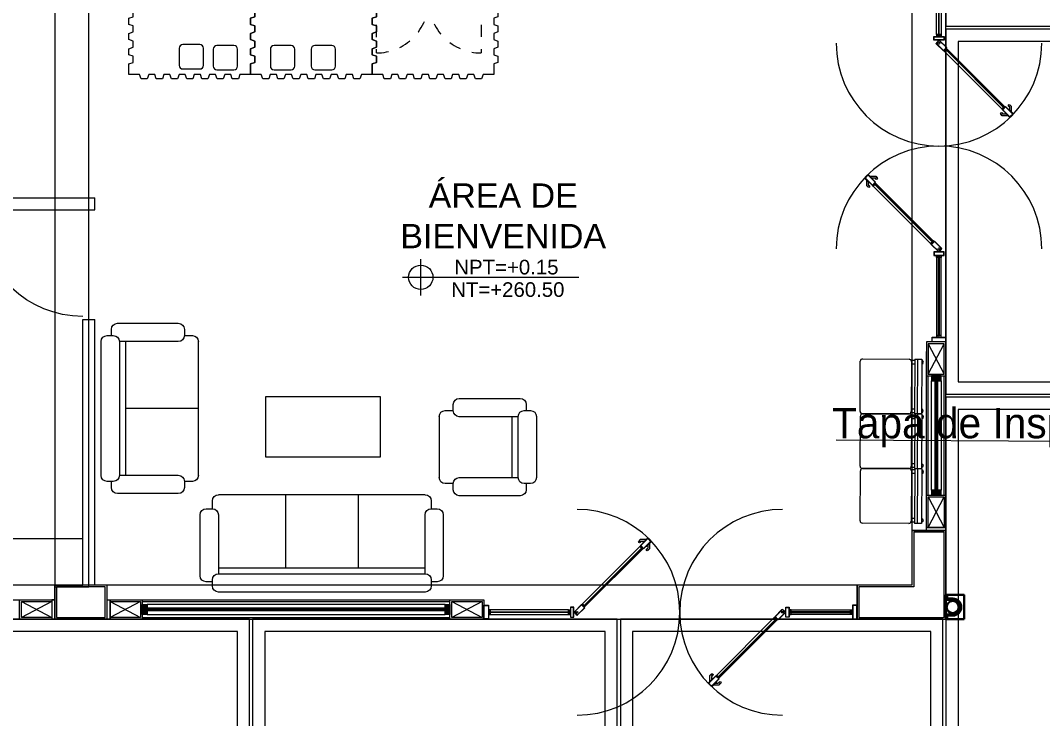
# Model space of a CAD drawing. Header units: metres. Extents: x 349075 to 349285, y 9281902 to 9282050.
# Drawn here: x 349113.98 to 349122.38, y 9281925.63 to 9281931.37 of the extents above; entities that cross this region are included whole.
import ezdxf

# ---------------------------------------------------------------- set-up
doc = ezdxf.new("R2010")
doc.units = ezdxf.units.M
doc.header["$LTSCALE"] = 0.25
doc.linetypes.add('DASHED2', pattern=[0.762, 0.635, -0.127])
for name, color, linetype, lineweight in [('0_VANOS', 30, 'Continuous', 9), ('ARQ-FONDO', 253, 'CONTINUOUS', 9), ('CUNETAS-RED', 5, 'CONTINUOUS', 18)]:
    doc.layers.add(name, color=color, linetype=linetype, lineweight=lineweight)
doc.styles.add('AG FB', font='AGENCYR.TTF', dxfattribs={"height": 0.3})
doc.styles.add('Arial_1', font='arial.ttf', dxfattribs={"height": 0.15})

# ---------------------------------------------------------------- blocks, each defined once
blk = doc.blocks.new('red drenaje')
at = {"layer": 'CUNETAS-RED'}
blk.add_line((-28.4051, 9.9025), (-30.3477, 9.9153), dxfattribs=at)
at = {"layer": 'CUNETAS-RED', "lineweight": 25, "style": 'AG FB'}
blk.add_text('Tapa de Inspección', height=0.25, dxfattribs=at).set_placement((-30.3818, 9.9306))
blk = doc.blocks.new('JUNTA VEREDA')
at = {"layer": 'ARQ-FONDO'}
blk.add_lwpolyline([(-0.0133, 1.2), (0.0121, 1.2), (0.0121, 0), (-0.0133, 0)], close=True, dxfattribs=at)
blk = doc.blocks.new('VEREDAAAAA')
at = {"layer": 'ARQ-FONDO'}
for points in [[(-1.2, -15.654), (-1.2, -18.654), (0, -18.654), (0, -15.654)], [(-1.2, -18.6794), (-1.2, -21.6794), (0, -21.6794), (0, -18.6794)], [(-1.1, -18.7794), (-1.1, -21.5794), (-0.1, -21.5794), (-0.1, -18.7794)], [(-1.2, -21.7048), (-1.2, -24.73), (0, -24.73), (0, -21.7048)], [(-1.1, -21.8048), (-1.1, -24.63), (-0.1, -24.63), (-0.1, -21.8048)]]:
    blk.add_lwpolyline(points, close=True, dxfattribs=at)
at = {"layer": 'ARQ-FONDO', "elevation": 0}
for points in [[(-9.9284, -24.73), (-6.9284, -24.73), (-6.9284, -23.53), (-9.9284, -23.53)], [(-6.903, -24.73), (-3.903, -24.73), (-3.903, -23.53), (-6.903, -23.53)], [(-1.2254, -23.53), (-3.8776, -23.53), (-3.8776, -24.73), (-1.2254, -24.73)], [(-9.8284, -24.63), (-7.0284, -24.63), (-7.0284, -23.63), (-9.8284, -23.63)], [(-6.803, -24.63), (-4.003, -24.63), (-4.003, -23.63), (-6.803, -23.63)], [(-1.3254, -23.63), (-3.7776, -23.63), (-3.7776, -24.63), (-1.3254, -24.63)]]:
    blk.add_lwpolyline(points, close=True, dxfattribs=at)
at = {"layer": 'ARQ-FONDO', "rotation": 270}
for p in [(-1.2, -18.6673), (-1.2, -21.6927)]:
    blk.add_blockref('JUNTA VEREDA', p, dxfattribs=at)
at = {"layer": 'ARQ-FONDO'}
for p in [(-6.9151, -24.73, 0), (-3.8897, -24.73, 0), (-1.2121, -24.73)]:
    blk.add_blockref('JUNTA VEREDA', p, dxfattribs=at)
blk = doc.blocks.new('*U1749')
at = {"linetype": 'Continuous', "lineweight": 0, "true_color": 0xbebebe}
for points in [[(3037.2524, 1360.5431), (3037.2124, 1360.5431), (3037.2124, 1360.4631), (3037.2524, 1360.4631)], [(3039.7424, 1360.5431), (3039.7024, 1360.5431), (3039.7024, 1360.4631), (3039.7424, 1360.4631)]]:
    blk.add_hatch(color=9, dxfattribs=at).paths.add_polyline_path(points)
at = {"layer": '0_VANOS', "linetype": 'Continuous'}
for p, q in [((3037.2524, 1360.5131), (3039.7024, 1360.5131)), ((3037.2524, 1360.5031), (3039.7024, 1360.5031)), ((3037.2524, 1360.4931), (3039.7024, 1360.4931))]:
    blk.add_line(p, q, dxfattribs=at)
for points in [[(3037.2124, 1360.5431), (3037.2124, 1360.4631), (3037.2524, 1360.4631), (3037.2524, 1360.5431)], [(3037.2524, 1360.5431), (3039.7024, 1360.5431), (3039.7024, 1360.4631), (3037.2524, 1360.4631)], [(3039.7024, 1360.5431), (3039.7024, 1360.4631), (3039.7424, 1360.4631), (3039.7424, 1360.5431)]]:
    blk.add_lwpolyline(points, close=True, dxfattribs=at)
blk = doc.blocks.new('*U1746')
at = {"linetype": 'Continuous', "lineweight": 0, "true_color": 0xbebebe}
for points in [[(3037.2524, 1360.5431), (3037.2124, 1360.5431), (3037.2124, 1360.4631), (3037.2524, 1360.4631)], [(3038.1924, 1360.5431), (3038.1524, 1360.5431), (3038.1524, 1360.4631), (3038.1924, 1360.4631)]]:
    blk.add_hatch(color=9, dxfattribs=at).paths.add_polyline_path(points)
at = {"layer": '0_VANOS', "linetype": 'Continuous'}
for p, q in [((3037.2524, 1360.5131), (3038.1524, 1360.5131)), ((3037.2524, 1360.5031), (3038.1524, 1360.5031)), ((3037.2524, 1360.4931), (3038.1524, 1360.4931))]:
    blk.add_line(p, q, dxfattribs=at)
for points in [[(3037.2124, 1360.5431), (3037.2124, 1360.4631), (3037.2524, 1360.4631), (3037.2524, 1360.5431)], [(3037.2524, 1360.5431), (3038.1524, 1360.5431), (3038.1524, 1360.4631), (3037.2524, 1360.4631)], [(3038.1524, 1360.5431), (3038.1524, 1360.4631), (3038.1924, 1360.4631), (3038.1924, 1360.5431)]]:
    blk.add_lwpolyline(points, close=True, dxfattribs=at)
blk = doc.blocks.new('Cotas de elevación - M_Cota de elevación - Destino rellenado-517392-Nivel 1')
at = {"layer": 'ARQ-FONDO'}
for p, q in [((0, -0.0015), (0, 0.0015)), ((-0.0015, 0), (0.013, 0))]:
    blk.add_line(p, q, dxfattribs=at)
blk.add_circle((0, 0), 0.001, dxfattribs=at)
blk = doc.blocks.new('montante')
at = {"layer": 'ARQ-FONDO', "lineweight": 30}
for p, q in [((0.0455, 0.07), (0.0455, 0.095)), ((0, 0.07), (0.0455, 0.07)), ((0, 0.06), (0.0555, 0.06)), ((0, -0.06), (0.0555, -0.06)), ((0, -0.07), (0.0455, -0.07)), ((0.0455, -0.07), (0.0455, -0.095))]:
    blk.add_line(p, q, dxfattribs=at)
blk.add_lwpolyline([(-0.0945, 0.1), (-0.0945, -0.1), (0.0555, -0.1), (0.0555, 0.1)], close=True, dxfattribs=at)
blk.add_circle((0, 0), 0.05, dxfattribs=at)
for centre, radius, start, end in [((0.0505, 0.095), 0.005, 0, 180), ((0, 0), 0.07, 90, 270), ((0, 0), 0.06, 90, 270), ((0.0505, -0.095), 0.005, 180, 0)]:
    blk.add_arc(centre, radius, start, end, dxfattribs=at)
blk = doc.blocks.new('*U1744')
at = {"color": 252}
for p, q in [((-1.2266, 0.6125), (-1.6983, 0.1408)), ((-1.6768, 0.1194), (-1.2051, 0.5911)), ((-2.305, 0.094), (-1.8156, 0.094)), ((0.657, 0.0939), (0.0156, 0.094)), ((-1.8156, 0.056), (-2.305, 0.056)), ((-0.5919, -0.4438), (-0.1202, 0.0279)), ((-0.0987, 0.0064), (-0.5704, -0.4653)), ((0.0156, 0.056), (0.657, 0.0559))]:
    blk.add_line(p, q, dxfattribs=at)
at = {"color": 8}
for p, q in [((-1.2247, 0.6723), (-1.238, 0.6589)), ((-1.227, 0.6479), (-1.2169, 0.658)), ((-1.1783, 0.6723), (-1.2247, 0.6723)), ((-1.1925, 0.658), (-1.2169, 0.658)), ((-1.1727, 0.5936), (-1.1626, 0.6037)), ((-1.1626, 0.6281), (-1.1626, 0.6037)), ((-1.1484, 0.5959), (-1.1617, 0.5826)), ((-1.1484, 0.6423), (-1.1484, 0.5959)), ((-0.6516, -0.4456), (-0.6383, -0.4323)), ((-0.6516, -0.492), (-0.6516, -0.4456)), ((-0.6273, -0.4433), (-0.6374, -0.4534)), ((-0.6374, -0.4778), (-0.6374, -0.4534)), ((-0.573, -0.4976), (-0.5831, -0.5077)), ((-0.6217, -0.522), (-0.5753, -0.522)), ((-0.6075, -0.5077), (-0.5831, -0.5077)), ((-0.5753, -0.522), (-0.562, -0.5086))]:
    blk.add_line(p, q, dxfattribs=at)
for p, q in [((-1.7714, 0.0974), (-1.7714, 0.0954)), ((-0.0286, 0.0974), (-0.0286, 0.0954)), ((-2.305, 0.0807), (-2.307, 0.0807)), ((-2.305, 0.0693), (-2.307, 0.0693)), ((0.657, 0.0806), (0.659, 0.0806)), ((0.657, 0.0692), (0.659, 0.0692))]:
    blk.add_line(p, q)
for points in [[(-1.1374, 0.6563), (-1.1972, 0.5965), (-1.2242, 0.6234), (-1.1643, 0.6833, -0.158307), (-1.1374, 0.6563, -2.401264)], [(-1.7679, 0.0771, 0.000298), (-1.7679, 0.0771, -0.333709), (-1.7674, 0.0802), (-1.7091, 0.1385), (-1.6822, 0.1115), (-1.7405, 0.0532, -0.333709), (-1.7436, 0.0528, 0.000298), (-1.7435, 0.0527, -0.000298)], [(-0.0565, 0.0976, -0.000298), (-0.0564, 0.0975, 0.333709), (-0.0595, 0.0971), (-0.1178, 0.0388), (-0.0909, 0.0118), (-0.0326, 0.0702, 0.333709), (-0.0321, 0.0732, -0.000298), (-0.0321, 0.0732, 0.000298)], [(-0.6357, -0.533), (-0.5758, -0.4731), (-0.6028, -0.4462), (-0.6626, -0.506, 0.158307), (-0.6357, -0.533, 2.401264)]]:
    blk.add_lwpolyline(points, format="xyb")
at = {"color": 1}
for points in [[(-1.1398, 0.6567), (-1.1972, 0.5993), (-1.2214, 0.6234), (-1.1639, 0.6808, -0.145896)], [(-0.6361, -0.5305), (-0.5786, -0.4731), (-0.6028, -0.449), (-0.6602, -0.5064, 0.145896)]]:
    blk.add_lwpolyline(points, format="xyb", close=True, dxfattribs=at)
at = {"color": 8}
for points in [[(-1.202, 0.6456), (-1.2019, 0.6486), (-1.1689, 0.6816), (-1.1658, 0.6817)], [(-1.1751, 0.6186), (-1.172, 0.6187), (-1.139, 0.6517), (-1.1389, 0.6548)], [(-0.6249, -0.4683), (-0.628, -0.4684), (-0.661, -0.5014), (-0.6611, -0.5045)], [(-0.598, -0.4953), (-0.5981, -0.4983), (-0.6311, -0.5313), (-0.6342, -0.5314)]]:
    blk.add_lwpolyline(points, dxfattribs=at)
at = {"color": 1}
for points in [[(-1.6996, 0.1316), (-1.2174, 0.6138), (-1.2133, 0.6098), (-1.6955, 0.1276)], [(-2.3226, 0.1302), (-2.357, 0.1302), (-2.357, 0.0199), (-2.3226, 0.0199)], [(-1.798, 0.1144), (-1.7734, 0.1144), (-1.7734, 0.0359), (-1.798, 0.0359)], [(-0.002, 0.1144), (-0.0266, 0.1144), (-0.0266, 0.0359), (-0.002, 0.0359)], [(0.6746, 0.1301), (0.709, 0.1301), (0.709, 0.0198), (0.6746, 0.0198)], [(-1.8085, 0.0779), (-2.3124, 0.0779), (-2.3124, 0.072), (-1.8085, 0.072)], [(-0.111, 0.0293), (-0.5932, -0.4529), (-0.5891, -0.457), (-0.1069, 0.0252)], [(0.0085, 0.0779), (0.6644, 0.0779), (0.6644, 0.072), (0.0085, 0.072)]]:
    blk.add_lwpolyline(points, close=True, dxfattribs=at)
for points in [[(-1.2245, 0.6105), (-1.2235, 0.6116), (-1.2244, 0.6125), (-1.2199, 0.617), (-1.2006, 0.5977), (-1.2051, 0.5932), (-1.2156, 0.6037), (-1.2166, 0.6026), (-1.2051, 0.5911), (-1.1985, 0.5977), (-1.2199, 0.6192), (-1.2266, 0.6125), (-1.2245, 0.6105)], [(-2.305, 0.0693), (-2.305, 0.056), (-2.3206, 0.056), (-2.3206, 0.094), (-2.305, 0.094), (-2.305, 0.0807)], [(-2.307, 0.0693), (-2.307, 0.058), (-2.3186, 0.058), (-2.3186, 0.092), (-2.307, 0.092), (-2.307, 0.0807)], [(-1.8156, 0.0692), (-1.8156, 0.056), (-1.8, 0.056), (-1.8, 0.094), (-1.8156, 0.094), (-1.8156, 0.0805), (-1.8141, 0.0805), (-1.8141, 0.0925), (-1.8015, 0.0925), (-1.8015, 0.0575), (-1.8141, 0.0575), (-1.8141, 0.0692), (-1.8156, 0.0692)], [(-1.6973, 0.1378), (-1.6983, 0.1387), (-1.7028, 0.1342), (-1.6834, 0.1149), (-1.6789, 0.1194), (-1.6894, 0.1299), (-1.6883, 0.1309), (-1.6768, 0.1194), (-1.6834, 0.1128), (-1.7049, 0.1342), (-1.6983, 0.1408), (-1.6962, 0.1388), (-1.6973, 0.1378)], [(0.0156, 0.0692), (0.0156, 0.056), (0, 0.056), (0, 0.094), (0.0156, 0.094), (0.0156, 0.0805), (0.0141, 0.0805), (0.0141, 0.0925), (0.0015, 0.0925), (0.0015, 0.0575), (0.0141, 0.0575), (0.0141, 0.0692), (0.0156, 0.0692)], [(0.657, 0.0692), (0.657, 0.0559), (0.6726, 0.0559), (0.6726, 0.0939), (0.657, 0.0939), (0.657, 0.0806)], [(0.659, 0.0692), (0.659, 0.0579), (0.6706, 0.0579), (0.6706, 0.0919), (0.659, 0.0919), (0.659, 0.0806)], [(-0.1171, 0.027), (-0.1181, 0.0279), (-0.1136, 0.0324), (-0.0942, 0.0131), (-0.0987, 0.0086), (-0.1092, 0.0191), (-0.1103, 0.018), (-0.0987, 0.0064), (-0.0921, 0.0131), (-0.1136, 0.0345), (-0.1202, 0.0279), (-0.1182, 0.0259), (-0.1171, 0.027)], [(-0.5899, -0.4458), (-0.591, -0.4469), (-0.5919, -0.4459), (-0.5964, -0.4504), (-0.577, -0.4698), (-0.5725, -0.4653), (-0.583, -0.4548), (-0.582, -0.4537), (-0.5704, -0.4653), (-0.577, -0.4719), (-0.5985, -0.4504), (-0.5919, -0.4438), (-0.5899, -0.4458)]]:
    blk.add_lwpolyline(points)
for points in [[(-2.3206, 0.1322), (-2.359, 0.1322), (-2.359, 0.0179), (-2.3206, 0.0179)], [(-1.8, 0.1164), (-1.7714, 0.1164), (-1.7714, 0.0339), (-1.8, 0.0339)], [(0, 0.1164), (-0.0286, 0.1164), (-0.0286, 0.0339), (0, 0.0339)], [(0.6726, 0.1321), (0.711, 0.1321), (0.711, 0.0178), (0.6726, 0.0178)]]:
    blk.add_lwpolyline(points, close=True)
for points in [[(-1.7661, 0.078, -0.333709), (-1.766, 0.0787), (-1.7091, 0.1356), (-1.685, 0.1115), (-1.7419, 0.0546, -0.333709), (-1.7426, 0.0545, -0.333709)], [(-0.0574, 0.0958, 0.333709), (-0.0581, 0.0957), (-0.115, 0.0388), (-0.0909, 0.0147), (-0.034, 0.0716, 0.333709), (-0.0339, 0.0723, 0.333709)]]:
    blk.add_lwpolyline(points, format="xyb", dxfattribs=at)
at = {"color": 8}
for centre in [(-1.2325, 0.6534), (-1.1672, 0.5881), (-0.6328, -0.4378), (-0.5675, -0.5031)]:
    blk.add_circle(centre, 0.0078, dxfattribs=at)
at = {"color": 1}
for centre in [(-1.7455, 0.0752), (-0.0545, 0.0752)]:
    blk.add_circle(centre, 0.0075, dxfattribs=at)
at = {"color": 252}
for centre, start, end in [((-1.7455, 0.0752), 270, 90), ((-0.0545, 0.0752), 90, 270)]:
    blk.add_arc(centre, 0.8455, start, end, dxfattribs=at)
at = {"color": 1}
for centre, start, end in [((-0.0803, 0.0493), 26.26952, 63.73048), ((-1.7197, 0.101), 206.26952, 243.73048)]:
    blk.add_arc(centre, 0.0518, start, end, dxfattribs=at)
for centre, start, end in [((-0.0799, 0.0497), 25.86323, 63.82958), ((-1.7201, 0.1006), 206.17042, 244.13677)]:
    blk.add_arc(centre, 0.0533, start, end)
blk = doc.blocks.new('*U1569')
blk.add_arc((0.0215, 0.0476), 0.8535, 0.15786, 87.08143)
blk = doc.blocks.new('muebless admii')
at = {"layer": 'ARQ-FONDO', "linetype": 'ByBlock', "lineweight": 0}
for p, q in [((-0.7168, 1.7102), (-0.7168, 1.6602)), ((-0.1668, 1.7602), (-0.6668, 1.7602)), ((-0.1168, 1.6602), (-0.1168, 1.7102)), ((-0.8176, 1.6257), (-0.8176, 1.1257)), ((-0.7176, 1.6757), (-0.7676, 1.6757)), ((-0.6676, 1.1257), (-0.6676, 1.6102)), ((-0.6668, 1.6102), (-0.1668, 1.6102)), ((-0.1676, 1.6102), (-0.1676, 1.1257)), ((-0.0676, 1.6757), (-0.1176, 1.6757)), ((-0.0176, 1.1257), (-0.0176, 1.6257)), ((-0.6668, 1.5602), (-0.1676, 1.5602)), ((-0.7676, 1.0757), (-0.7176, 1.0757)), ((-0.7168, 1.0757), (-0.7168, 1.0102)), ((-0.1176, 1.0757), (-0.0676, 1.0757)), ((-0.1168, 1.0102), (-0.1168, 1.0757)), ((-1.5248, 0.9442), (-1.5248, 0.8942)), ((-0.9748, 0.9942), (-1.4748, 0.9942)), ((-0.9248, 0.8942), (-0.9248, 0.9442)), ((-0.5033, 0.9602), (-0.6668, 0.9602)), ((-0.1668, 0.9602), (-0.544, 0.9602)), ((-1.6093, 0.845), (-1.6093, -0.855)), ((-1.5093, 0.895), (-1.5593, 0.895)), ((-1.4593, -0.855), (-1.4593, 0.845)), ((-1.4593, 0.8442), (-0.9748, 0.8442)), ((-1.4093, -0.855), (-1.4093, 0.8442)), ((-0.8593, 0.895), (-0.9248, 0.895)), ((-0.8093, 0.845), (-0.8093, 0.4678)), ((-0.8093, 0.5085), (-0.8093, -0.1322)), ((0, 0.475), (-0.5, 0.475)), ((-0.5, 0.475), (-0.5, -0.465)), ((0, -0.465), (0, 0.475)), ((-0.8093, 0.295), (-1.4093, 0.295)), ((-0.8093, -0.0915), (-0.8093, -0.7322)), ((-0.8093, -0.305), (-1.4093, -0.305)), ((-0.5, -0.465), (0, -0.465)), ((-0.8093, -0.6915), (-0.8093, -0.855)), ((-1.5593, -0.905), (-1.5093, -0.905)), ((-1.5248, -0.9058), (-1.5248, -0.9558)), ((-0.9748, -0.8558), (-1.4593, -0.8558)), ((-0.9248, -0.905), (-0.8593, -0.905)), ((-0.9248, -0.9558), (-0.9248, -0.9058)), ((-1.4748, -1.0058), (-0.9748, -1.0058)), ((-0.6999, -1.0702), (-0.6999, -1.1357)), ((-0.6499, -1.0202), (0.4501, -1.0202)), ((-0.0999, -1.0202), (-0.0999, -1.6202)), ((0.5001, -1.1357), (0.5001, -1.0702)), ((-0.699, -1.1357), (-0.749, -1.1357)), ((0.551, -1.1357), (0.501, -1.1357)), ((-0.799, -1.1857), (-0.799, -1.6857)), ((-0.649, -1.6702), (-0.649, -1.1857)), ((0.451, -1.1857), (0.451, -1.6702)), ((0.601, -1.6857), (0.601, -1.1857)), ((0.451, -1.6702), (-0.6499, -1.6702)), ((0.451, -1.6202), (-0.649, -1.6202)), ((-0.749, -1.7357), (-0.699, -1.7357)), ((-0.6999, -1.7202), (-0.6999, -1.7702)), ((0.5001, -1.7702), (0.5001, -1.7202)), ((0.501, -1.7357), (0.551, -1.7357)), ((-0.6499, -1.8202), (0.4507, -1.8202))]:
    blk.add_line(p, q, dxfattribs=at)
for centre, start, end in [((-0.6668, 1.7102), 90, 180), ((-0.6668, 1.7102), 90, 180), ((-0.1668, 1.7102), 0, 90), ((-0.7676, 1.6257), 90, 180), ((-0.6668, 1.6602), 180, 270), ((-0.1668, 1.6602), 270, 0), ((-0.0676, 1.6257), 0, 90), ((-0.7676, 1.1257), 180, 270), ((-0.7176, 1.1257), 270, 0), ((-0.1176, 1.1257), 180, 270), ((-0.0676, 1.1257), 270, 0), ((-0.6668, 1.0102), 180, 270), ((-0.1668, 1.0102), 270, 0), ((-1.4748, 0.9442), 90, 180), ((-0.9748, 0.9442), 0, 90), ((-1.5593, 0.845), 90, 180), ((-1.5093, 0.845), 0, 90), ((-0.9748, 0.8942), 270, 0), ((-0.8593, 0.845), 0, 90), ((-1.5593, -0.855), 180, 270), ((-1.5593, -0.855), 180, 270), ((-1.5093, -0.855), 270, 0), ((-0.9748, -0.9058), 0, 90), ((-0.8593, -0.855), 270, 0), ((-1.4748, -0.9558), 180, 270), ((-0.9748, -0.9558), 270, 0), ((-0.6499, -1.0702), 90, 180), ((0.4501, -1.0702), 0, 90), ((-0.749, -1.1857), 90, 180), ((-0.699, -1.1857), 0, 90), ((0.501, -1.1857), 90, 180), ((0.551, -1.1857), 0, 90), ((-0.6499, -1.7202), 90, 180), ((0.4501, -1.7202), 0, 90), ((-0.749, -1.6857), 180, 270), ((0.551, -1.6857), 270, 0), ((-0.6499, -1.7702), 180, 270), ((0.4501, -1.7702), 270, 0), ((0.4501, -1.7702), 270, 0)]:
    blk.add_arc(centre, 0.05, start, end, dxfattribs=at)
blk = doc.blocks.new('tt')
at = {"layer": 'ARQ-FONDO'}
for p, q in [((1473.0541, 1208.7998), (1474.2241, 1208.7998)), ((1474.2241, 1208.7542), (1473.0541, 1208.7542))]:
    blk.add_line(p, q, dxfattribs=at)
for points in [[(1473.0391, 1208.8118), (1474.2391, 1208.8118), (1474.2391, 1208.4542), (1473.0391, 1208.4542)], [(1473.0391, 1208.8118), (1473.0541, 1208.8118), (1473.0541, 1208.4542), (1473.0391, 1208.4542)], [(1474.2241, 1208.8118), (1474.2391, 1208.8118), (1474.2391, 1208.4542), (1474.2241, 1208.4542)]]:
    blk.add_lwpolyline(points, close=True, dxfattribs=at)
for points in [[(1473.0541, 1208.7422), (1474.2241, 1208.7422)], [(1473.0541, 1208.7218), (1473.0391, 1208.7218)], [(1474.2241, 1208.6966), (1473.0541, 1208.6966)], [(1473.0541, 1208.6846), (1474.2241, 1208.6846)], [(1474.2391, 1208.7218), (1474.2241, 1208.7218)], [(1474.2241, 1208.639), (1473.0541, 1208.639)], [(1473.0541, 1208.627), (1474.2241, 1208.627)], [(1474.2241, 1208.5814), (1473.0541, 1208.5814)], [(1473.0541, 1208.5694), (1474.2241, 1208.5694)], [(1474.2241, 1208.5238), (1473.0541, 1208.5238)], [(1473.0541, 1208.5118), (1474.2241, 1208.5118)], [(1474.2241, 1208.4662), (1473.0541, 1208.4662)], [(1473.0541, 1208.4542), (1474.2241, 1208.4542)]]:
    blk.add_lwpolyline(points, dxfattribs=at)
blk = doc.blocks.new('gb h')
at = {"layer": 'ARQ-FONDO'}
for points in [[(28.1661, 7.7652), (28.1661, 7.8652), (28.1961, 7.8652), (28.1961, 7.7652)], [(28.5611, 7.7652), (28.5611, 7.8652), (28.5911, 7.8652), (28.5911, 7.7652)], [(28.1661, 7.6652), (28.1661, 7.7652), (28.5911, 7.7652), (28.5911, 7.6652)], [(28.1661, 7.6652), (28.1661, 7.6352), (28.5911, 7.6352), (28.5911, 7.6652), (28.1661, 7.6652)], [(28.1661, 7.6352), (28.1661, 7.5352), (28.1961, 7.5352), (28.1961, 7.6352)], [(28.5611, 7.6352), (28.5611, 7.5352), (28.5911, 7.5352), (28.5911, 7.6352)]]:
    blk.add_lwpolyline(points, dxfattribs=at)
blk = doc.blocks.new('mueble 6 cajones')
at = {"layer": 'ARQ-FONDO', "linetype": 'DASHED2', "ltscale": 0.5}
for p, q in [((0.019, -0.4), (0.019, -0.831)), ((0.8803, -0.3993), (0.8803, -0.8303))]:
    blk.add_line(p, q, dxfattribs=at)
at = {"layer": 'ARQ-FONDO'}
blk.add_lwpolyline([(0, 0), (0.9, 0), (0.9, -0.4), (0, -0.4)], close=True, dxfattribs=at)
blk.add_lwpolyline([(0.019, -0.4), (0.019, -0.019), (0.881, -0.019), (0.881, -0.4)], dxfattribs=at)
at = {"layer": 'ARQ-FONDO', "linetype": 'DASHED2', "ltscale": 0.5}
for centre, start, end in [((0.0197, -0.4007), 269.96059, 0.09513), ((0.8803, -0.4007), 179.90487, 270.03941)]:
    blk.add_arc(centre, 0.4303, start, end, dxfattribs=at)
blk = doc.blocks.new('niñoss admii')
at = {"layer": 'ARQ-FONDO', "lineweight": 0, "elevation": -4952.7384}
for points in [[(-0.733, -0.641), (-0.733, -0.5535), (-0.698, -0.541), (-0.698, -0.491), (-0.733, -0.4785), (-0.733, -0.4285), (-0.698, -0.416), (-0.698, -0.366), (-0.733, -0.3535), (-0.733, -0.3035), (-0.698, -0.291), (-0.698, -0.241), (-0.733, -0.2285), (-0.733, -0.1785), (-0.698, -0.166), (-0.698, -0.141), (-0.698, -0.116), (-0.733, -0.1035), (-0.733, -0.0535), (-0.698, -0.041), (-0.698, 0.009), (-0.733, 0.0215), (-0.733, 0.0715), (-0.698, 0.084), (-0.698, 0.134), (-0.733, 0.1465), (-0.733, 0.1965), (-0.698, 0.209), (-0.698, 0.259), (-0.733, 0.2715), (-0.733, 0.359), (-0.6455, 0.359), (-0.633, 0.324), (-0.583, 0.324), (-0.5705, 0.359), (-0.5205, 0.359), (-0.508, 0.324), (-0.458, 0.324), (-0.4455, 0.359), (-0.3955, 0.359), (-0.383, 0.324), (-0.333, 0.324), (-0.3205, 0.359), (-0.2705, 0.359), (-0.258, 0.324), (-0.233, 0.324), (-0.208, 0.324), (-0.1955, 0.359), (-0.1455, 0.359), (-0.133, 0.324), (-0.083, 0.324), (-0.0705, 0.359), (-0.0205, 0.359), (-0.008, 0.324), (0.042, 0.324), (0.0545, 0.359), (0.1045, 0.359), (0.117, 0.324), (0.167, 0.324), (0.1795, 0.359), (0.267, 0.359), (0.267, 0.2715), (0.302, 0.259), (0.302, 0.209), (0.267, 0.1965), (0.267, 0.1465), (0.302, 0.134), (0.302, 0.084), (0.267, 0.0715), (0.267, 0.0215), (0.302, 0.009), (0.302, -0.041), (0.267, -0.0535), (0.267, -0.1035), (0.302, -0.116), (0.302, -0.141), (0.302, -0.166), (0.267, -0.1785), (0.267, -0.2285), (0.302, -0.241), (0.302, -0.291), (0.267, -0.3035), (0.267, -0.3535), (0.302, -0.366), (0.302, -0.416), (0.267, -0.4285), (0.267, -0.4785), (0.302, -0.491), (0.302, -0.541), (0.267, -0.5535), (0.267, -0.641), (0.1795, -0.641), (0.167, -0.676), (0.117, -0.676), (0.1045, -0.641), (0.0545, -0.641), (0.042, -0.676), (-0.008, -0.676), (-0.0205, -0.641), (-0.0705, -0.641), (-0.083, -0.676), (-0.133, -0.676), (-0.1455, -0.641), (-0.1955, -0.641), (-0.208, -0.676), (-0.233, -0.676), (-0.258, -0.676), (-0.2705, -0.641), (-0.3205, -0.641), (-0.333, -0.676), (-0.383, -0.676), (-0.3955, -0.641), (-0.4455, -0.641), (-0.458, -0.676), (-0.508, -0.676), (-0.5205, -0.641), (-0.5705, -0.641), (-0.583, -0.676), (-0.633, -0.676), (-0.6455, -0.641)], [(0.267, -0.641), (0.267, -0.5535), (0.302, -0.541), (0.302, -0.491), (0.267, -0.4785), (0.267, -0.4285), (0.302, -0.416), (0.302, -0.366), (0.267, -0.3535), (0.267, -0.3035), (0.302, -0.291), (0.302, -0.241), (0.267, -0.2285), (0.267, -0.1785), (0.302, -0.166), (0.302, -0.141), (0.302, -0.116), (0.267, -0.1035), (0.267, -0.0535), (0.302, -0.041), (0.302, 0.009), (0.267, 0.0215), (0.267, 0.0715), (0.302, 0.084), (0.302, 0.134), (0.267, 0.1465), (0.267, 0.1965), (0.302, 0.209), (0.302, 0.259), (0.267, 0.2715), (0.267, 0.359), (0.3545, 0.359), (0.367, 0.324), (0.417, 0.324), (0.4295, 0.359), (0.4795, 0.359), (0.492, 0.324), (0.542, 0.324), (0.5545, 0.359), (0.6045, 0.359), (0.617, 0.324), (0.667, 0.324), (0.6795, 0.359), (0.7295, 0.359), (0.742, 0.324), (0.767, 0.324), (0.792, 0.324), (0.8045, 0.359), (0.8545, 0.359), (0.867, 0.324), (0.917, 0.324), (0.9295, 0.359), (0.9795, 0.359), (0.992, 0.324), (1.042, 0.324), (1.0545, 0.359), (1.1045, 0.359), (1.117, 0.324), (1.167, 0.324), (1.1795, 0.359), (1.267, 0.359), (1.267, 0.2715), (1.302, 0.259), (1.302, 0.209), (1.267, 0.1965), (1.267, 0.1465), (1.302, 0.134), (1.302, 0.084), (1.267, 0.0715), (1.267, 0.0215), (1.302, 0.009), (1.302, -0.041), (1.267, -0.0535), (1.267, -0.1035), (1.302, -0.116), (1.302, -0.141), (1.302, -0.166), (1.267, -0.1785), (1.267, -0.2285), (1.302, -0.241), (1.302, -0.291), (1.267, -0.3035), (1.267, -0.3535), (1.302, -0.366), (1.302, -0.416), (1.267, -0.4285), (1.267, -0.4785), (1.302, -0.491), (1.302, -0.541), (1.267, -0.5535), (1.267, -0.641), (1.1795, -0.641), (1.167, -0.676), (1.117, -0.676), (1.1045, -0.641), (1.0545, -0.641), (1.042, -0.676), (0.992, -0.676), (0.9795, -0.641), (0.9295, -0.641), (0.917, -0.676), (0.867, -0.676), (0.8545, -0.641), (0.8045, -0.641), (0.792, -0.676), (0.767, -0.676), (0.742, -0.676), (0.7295, -0.641), (0.6795, -0.641), (0.667, -0.676), (0.617, -0.676), (0.6045, -0.641), (0.5545, -0.641), (0.542, -0.676), (0.492, -0.676), (0.4795, -0.641), (0.4295, -0.641), (0.417, -0.676), (0.367, -0.676), (0.3545, -0.641)], [(1.267, -0.641), (1.267, -0.5535), (1.302, -0.541), (1.302, -0.491), (1.267, -0.4785), (1.267, -0.4285), (1.302, -0.416), (1.302, -0.366), (1.267, -0.3535), (1.267, -0.3035), (1.302, -0.291), (1.302, -0.241), (1.267, -0.2285), (1.267, -0.1785), (1.302, -0.166), (1.302, -0.141), (1.302, -0.116), (1.267, -0.1035), (1.267, -0.0535), (1.302, -0.041), (1.302, 0.009), (1.267, 0.0215), (1.267, 0.0715), (1.302, 0.084), (1.302, 0.134), (1.267, 0.1465), (1.267, 0.1965), (1.302, 0.209), (1.302, 0.259), (1.267, 0.2715), (1.267, 0.359), (1.3545, 0.359), (1.367, 0.324), (1.417, 0.324), (1.4295, 0.359), (1.4795, 0.359), (1.492, 0.324), (1.542, 0.324), (1.5545, 0.359), (1.6045, 0.359), (1.617, 0.324), (1.667, 0.324), (1.6795, 0.359), (1.7295, 0.359), (1.742, 0.324), (1.767, 0.324), (1.792, 0.324), (1.8045, 0.359), (1.8545, 0.359), (1.867, 0.324), (1.917, 0.324), (1.9295, 0.359), (1.9795, 0.359), (1.992, 0.324), (2.042, 0.324), (2.0545, 0.359), (2.1045, 0.359), (2.117, 0.324), (2.167, 0.324), (2.1795, 0.359), (2.267, 0.359), (2.267, 0.2715), (2.302, 0.259), (2.302, 0.209), (2.267, 0.1965), (2.267, 0.1465), (2.302, 0.134), (2.302, 0.084), (2.267, 0.0715), (2.267, 0.0215), (2.302, 0.009), (2.302, -0.041), (2.267, -0.0535), (2.267, -0.1035), (2.302, -0.116), (2.302, -0.141), (2.302, -0.166), (2.267, -0.1785), (2.267, -0.2285), (2.302, -0.241), (2.302, -0.291), (2.267, -0.3035), (2.267, -0.3535), (2.302, -0.366), (2.302, -0.416), (2.267, -0.4285), (2.267, -0.4785), (2.302, -0.491), (2.302, -0.541), (2.267, -0.5535), (2.267, -0.641), (2.1795, -0.641), (2.167, -0.676), (2.117, -0.676), (2.1045, -0.641), (2.0545, -0.641), (2.042, -0.676), (1.992, -0.676), (1.9795, -0.641), (1.9295, -0.641), (1.917, -0.676), (1.867, -0.676), (1.8545, -0.641), (1.8045, -0.641), (1.792, -0.676), (1.767, -0.676), (1.742, -0.676), (1.7295, -0.641), (1.6795, -0.641), (1.667, -0.676), (1.617, -0.676), (1.6045, -0.641), (1.5545, -0.641), (1.542, -0.676), (1.492, -0.676), (1.4795, -0.641), (1.4295, -0.641), (1.417, -0.676), (1.367, -0.676), (1.3545, -0.641)]]:
    blk.add_lwpolyline(points, close=True, dxfattribs=at)
for points in [[(-0.2905, -0.5953), (-0.1505, -0.5953, 0.414214), (-0.1205, -0.5653), (-0.1205, -0.4253, 0.414214), (-0.1505, -0.3953), (-0.2905, -0.3953, 0.414214), (-0.3205, -0.4253), (-0.3205, -0.5653, 0.414214)], [(-0.0093, -0.6025), (0.1307, -0.6025, 0.414214), (0.1607, -0.5725), (0.1607, -0.4325, 0.414214), (0.1307, -0.4025), (-0.0093, -0.4025, 0.414214), (-0.0393, -0.4325), (-0.0393, -0.5725, 0.414214)], [(0.4601, -0.6025), (0.6001, -0.6025, 0.414214), (0.6301, -0.5725), (0.6301, -0.4325, 0.414214), (0.6001, -0.4025), (0.4601, -0.4025, 0.414214), (0.4301, -0.4325), (0.4301, -0.5725, 0.414214)], [(0.7965, -0.6025), (0.9365, -0.6025, 0.414214), (0.9665, -0.5725), (0.9665, -0.4325, 0.414214), (0.9365, -0.4025), (0.7965, -0.4025, 0.414214), (0.7665, -0.4325), (0.7665, -0.5725, 0.414214)]]:
    blk.add_lwpolyline(points, format="xyb", close=True, dxfattribs=at)
at = {"layer": 'ARQ-FONDO', "lineweight": 0}
blk.add_circle((1.6284, 0.1609, 0.1801), 0.1826, dxfattribs=at)
at = {"layer": 'ARQ-FONDO', "linetype": 'ByBlock', "lineweight": 0, "xscale": -1}
blk.add_blockref('tt', (1473.73, -1208.4542), dxfattribs=at)
at = {"layer": 'ARQ-FONDO', "lineweight": 0, "rotation": 180}
blk.add_blockref('gb h', (29.3772, 7.8785, 0.9615), dxfattribs=at)
at = {"layer": 'ARQ-FONDO', "lineweight": 0}
blk.add_blockref('mueble 6 cajones', (1.2827, 0.3676), dxfattribs=at)
blk = doc.blocks.new('A$C38A4238C')
at = {"layer": 'ARQ-FONDO', "lineweight": 0}
for p, q in [((0, 0.019), (0, 0.431)), ((0.019, 0.45), (0.401, 0.45)), ((0.4483, 0.44), (0.42, 0.44)), ((0.42, 0.431), (0.42, 0.019)), ((0.4483, 0.41), (0.42, 0.41)), ((0.4483, 0.04), (0.42, 0.04)), ((0.4483, 0.01), (0.42, 0.01)), ((0.401, 0), (0.019, 0))]:
    blk.add_line(p, q, dxfattribs=at)
for points in [[(0.505, 0.45), (0.505, 0), (0.4483, 0)], [(0.4483, 0.45), (0.505, 0.45)], [(0.4483, 0.45), (0.4483, 0)], [(0.47, 0.45), (0.47, 0)]]:
    blk.add_lwpolyline(points, dxfattribs=at)
for centre, radius, start, end in [((0.019, 0.431), 0.019, 90, 180), ((0.401, 0.431), 0.019, 0, 90), ((0.505, 0.425), 0.015, 270, 90), ((0.019, 0.019), 0.019, 180, 270), ((0.401, 0.019), 0.019, 270, 0), ((0.505, 0.025), 0.015, 270, 90)]:
    blk.add_arc(centre, radius, start, end, dxfattribs=at)
blk = doc.blocks.new('ADMIII PLATA GG')
at = {"layer": 'ARQ-FONDO'}
for p, q in [((-10.485, -18.85), (-6.985, -18.85)), ((-6.985, -18.95), (-6.985, -18.85)), ((-10.485, -18.95), (-6.985, -18.95)), ((-7.085, -22.035), (-7.085, -19.85)), ((-7.085, -19.85), (-6.985, -19.85)), ((-6.985, -22.035), (-6.985, -19.85)), ((-0.13, -20.3, -705.4664), (0, -20.05, -705.4664)), ((-0.13, -20.05, -705.4664), (0, -20.3, -705.4664)), ((-0.145, -21.295), (-0.145, -20.115)), ((0.015, -21.295), (0.015, -20.115)), ((-0.13, -21.295), (-0.13, -20.315, -705.4664)), ((0, -21.295), (0, -20.315, -705.4664)), ((-0.13, -21.31), (0, -21.56)), ((-0.13, -21.56), (0, -21.31)), ((-7.34, -22.17, -20.5486), (-7.59, -22.3, -20.5486)), ((-7.59, -22.17, -20.5486), (-7.34, -22.3, -20.5486)), ((-6.61, -22.17, 0), (-6.86, -22.3, 0)), ((-6.86, -22.17, 0), (-6.61, -22.3, 0)), ((-6.595, -22.155), (-4.065, -22.155)), ((-6.595, -22.17), (-4.065, -22.17)), ((-3.8, -22.17), (-4.05, -22.3)), ((-4.05, -22.17), (-3.8, -22.3)), ((-6.61, -22.3, 20.5486), (-6.61, -22.3, 20.5486)), ((-6.595, -22.3, 0), (-4.065, -22.3)), ((-6.395, -22.315), (-4.065, -22.315))]:
    blk.add_line(p, q, dxfattribs=at)
at = {"layer": 'ARQ-FONDO', "ltscale": 0.7, "elevation": 0}
for points in [[(-7.035, -0.265), (-7.315, -0.265), (-7.315, -22.05), (-7.035, -22.05)], [(-0.715, -22.315), (-0.715, -22.035), (-17.085, -22.035), (-17.085, -22.315)]]:
    blk.add_lwpolyline(points, close=True, dxfattribs=at)
at = {"layer": 'ARQ-FONDO', "ltscale": 0.7}
blk.add_lwpolyline([(0.015, -0.715), (-0.265, -0.715), (-0.265, -21.585), (0.015, -21.585)], close=True, dxfattribs=at)
at = {"layer": 'ARQ-FONDO'}
for points, elevation in [([(-0.145, -20.035), (-0.145, -20.315), (0.015, -20.315), (0.015, -20.035)], -705.4664), ([(-0.13, -20.05), (-0.13, -20.3), (0, -20.3), (0, -20.05)], -705.4664), ([(-6.885, -22.035), (-7.315, -22.035), (-7.315, -22.315), (-6.885, -22.315)], 0), ([(-6.9, -22.05), (-7.3, -22.05), (-7.3, -22.3), (-6.9, -22.3)], 0), ([(-7.605, -22.155), (-7.34, -22.155), (-7.34, -22.315), (-7.605, -22.315)], -20.5486), ([(-7.59, -22.17), (-7.34, -22.17), (-7.34, -22.3), (-7.59, -22.3)], -20.5486), ([(-7.315, -22.155), (-7.34, -22.155), (-7.34, -22.315), (-7.315, -22.315)], -20.5486), ([(-6.885, -22.155), (-6.86, -22.155), (-6.86, -22.315), (-6.885, -22.315)], 0), ([(-6.86, -22.155), (-6.595, -22.155), (-6.595, -22.315), (-6.86, -22.315)], 0), ([(-6.86, -22.17), (-6.61, -22.17), (-6.61, -22.3), (-6.86, -22.3)], 0), ([(-4.065, -22.155), (-3.785, -22.155), (-3.785, -22.315), (-4.065, -22.315)], 0), ([(-4.05, -22.17), (-3.8, -22.17), (-3.8, -22.3), (-4.05, -22.3)], 0)]:
    blk.add_lwpolyline(points, close=True, dxfattribs=dict(at, elevation=elevation))
for points in [[(-0.145, -21.56), (-0.145, -21.295), (0.015, -21.295), (0.015, -21.56)], [(-0.13, -21.56), (-0.13, -21.31), (0, -21.31), (0, -21.56)], [(-0.715, -22.315), (0.015, -22.315), (0.015, -21.585), (-0.265, -21.585), (-0.265, -22.035), (-0.715, -22.035)], [(-0.145, -21.585), (-0.145, -21.56), (0.015, -21.56), (0.015, -21.585)]]:
    blk.add_lwpolyline(points, close=True, dxfattribs=at)
blk.add_lwpolyline([(-0.7, -22.3), (0, -22.3), (0, -21.6), (-0.25, -21.6), (-0.25, -22.05), (-0.7, -22.05), (-0.7, -22.3)], dxfattribs=at)
at = {"layer": 'ARQ-FONDO', "lineweight": 0, "elevation": -20.5486}
blk.add_lwpolyline([(-9.4154, -22.155), (-7.315, -22.155), (-7.315, -22.035), (-7.085, -22.035), (-7.085, -21.655), (-9.4154, -21.655)], close=True, dxfattribs=at)
at = {"layer": 'ARQ-FONDO', "lineweight": 5}
blk.add_blockref('niñoss admii', (-5.9719, -17.1954, 4952.7384), dxfattribs=at)
at = {"layer": 'ARQ-FONDO'}
for name, p, rotation in [('*U1744', (-0.1172, -19.324), 270), ('*U1746', (-1360.5681, 3016.8974, -705.4664), 270), ('*U1744', (-3.074, -22.1829, 0), 180)]:
    blk.add_blockref(name, p, dxfattribs=dict(at, rotation=rotation))
at = {"layer": 'ARQ-FONDO', "xscale": -1, "rotation": 90}
blk.add_blockref('*U1569', (-7.035, -18.95), dxfattribs=at)
at = {"layer": 'ARQ-FONDO', "xscale": 99.99999999999991, "yscale": 99.99999999999991, "zscale": 99.99999999999991}
blk.add_blockref('Cotas de elevación - M_Cota de elevación - Destino rellenado-517392-Nivel 1', (-4.3045, -19.5032), dxfattribs=at)
at = {"layer": 'ARQ-FONDO', "lineweight": 5, "xscale": -1, "rotation": 270}
blk.add_blockref('muebless admii', (-5.1133, -20.4825), dxfattribs=at)
at = {"layer": 'ARQ-FONDO', "extrusion": (0, -1e-16, -1), "xscale": -1, "rotation": 0.2361443098147653}
for p in [(0.6911, -20.6251), (0.6907, -21.0751), (0.6907, -21.5251)]:
    blk.add_blockref('A$C38A4238C', p, dxfattribs=at)
at = {"layer": 'ARQ-FONDO', "xscale": -1}
blk.add_blockref('*U1749', (3033.1474, -1382.7381), dxfattribs=at)
at = {"layer": 'ARQ-FONDO', "lineweight": 0, "rotation": 180}
blk.add_blockref('montante', (0.0705, -22.215), dxfattribs=at)
at = {"layer": 'ARQ-FONDO', "insert": (-4.599, -18.7314), "char_height": 0.2, "width": 1.945297, "attachment_point": 1, "style": 'Arial_1'}
blk.add_mtext('\\pxqc;ÁREA DE BIENVENIDA', dxfattribs=at)
at = {"layer": 'ARQ-FONDO', "char_height": 0.12, "width": 0.902142, "attachment_point": 1, "line_spacing_factor": 0.941778, "style": 'Arial_1'}
for s, insert in [('NPT=+0.15', (-4.0288, -19.3598)), ('NT=+260.50', (-4.0546, -19.5444))]:
    blk.add_mtext(s, dxfattribs=dict(at, insert=insert))

msp = doc.modelspace()

# ---------------------------------------------------------------- block references
at = {"layer": 'ARQ-FONDO', "lineweight": 5}
for name, p in [('ADMIII PLATA GG', (349121.5748, 9281948.7594)), ('VEREDAAAAA', (349122.7898, 9281949.9744))]:
    msp.add_blockref(name, p, dxfattribs=at)
at = {"layer": 'CUNETAS-RED', "lineweight": 30}
msp.add_blockref('red drenaje', (349151.0347, 9281918.0014), dxfattribs=at)

doc.saveas('drawing.dxf')
